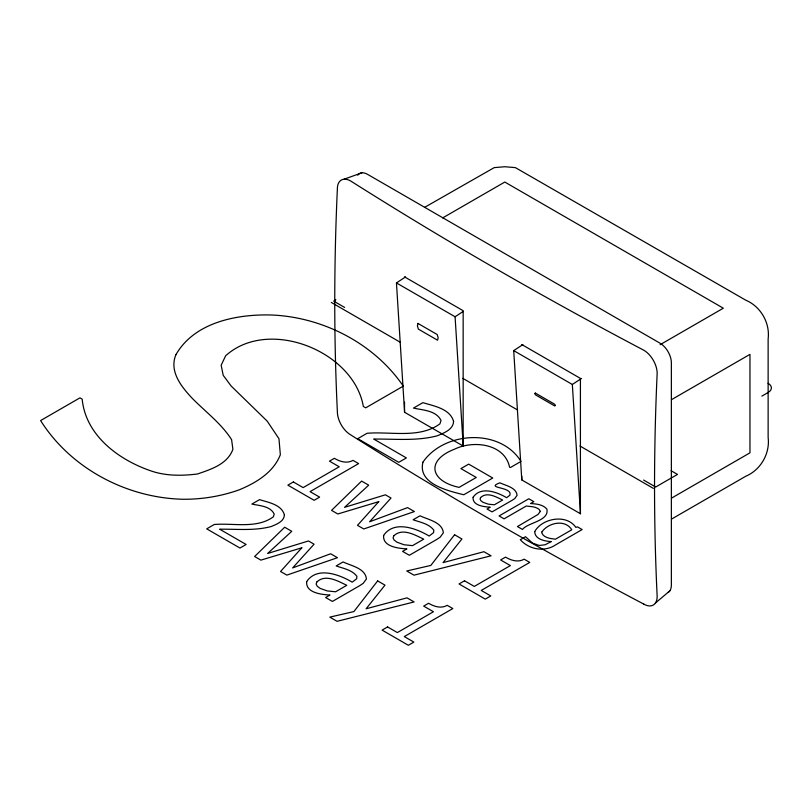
<?xml version="1.0" encoding="UTF-8"?>
<svg xmlns="http://www.w3.org/2000/svg" width="812" height="812" viewBox="0 0 812 812"><rect width="100%" height="100%" fill="white"/><g stroke="black" fill="none" stroke-linecap="round" stroke-linejoin="round"><path stroke-width="1.22" d="M655.375 603.083L669.849 590.842M404.599 412.212L396.449 282.921L405.584 276.912M404.528 402.133L404.528 412.252L463.226 446.062L455.085 316.771L463.195 311.422M513.712 350.622L572.338 384.472L580.478 513.763L521.791 479.953L513.712 350.622L522.847 344.603M572.338 384.472L581.473 378.453M424.625 207.354L494.214 167.627L504.8 166.734L515.387 167.627L745.731 300.166C760.682 306.459 770.162 322.882 768.132 338.98L768.132 437.445C770.162 453.553 760.682 469.965 745.731 476.258L671.615 519.051M442.672 217.91L504.8 182.05L723.319 308.205L660.105 344.704M335.853 299.841L333.671 301.1L344.623 307.423M671.494 399.666L749.963 354.367L749.963 452.832L671.494 498.142M761.869 396.114L768.091 392.521A11.307 6.526 0 0 0 768.091 383.294M344.034 179.219L361.878 172.814M404.528 276.862L463.155 310.712L463.155 446.103M521.791 344.552L580.418 378.402L580.418 513.803M396.449 282.921L455.085 316.771M671.098 470.716L677.502 474.411L655.68 487.017L643.632 480.054M331.326 302.45L400.326 342.288M462.759 378.331L517.528 409.958M579.961 446.001L653.335 488.367M521.791 476.157L521.791 479.953M668.053 592.506A15.996 9.236 60 0 0 671.362 585.188L671.362 362.802A15.996 9.236 60 0 0 660.054 343.212L367.531 174.326A15.996 9.236 60 0 0 357.737 175.199M534.732 531.586C534.773 539.422 545.126 541.289 551.328 541.574L545.096 544.771L539.31 545.471L532.611 543.157L525.516 536.722L520.299 539.736C529.15 549.592 544.619 552.393 555.773 544.781L582.143 529.556L577.433 526.836L575.86 527.404C566.644 513.692 542.091 518.157 534.732 531.586M284.403 514.859C284.139 521.619 276.456 524.258 271.279 526.511C254.481 530.987 236.84 529.008 219.656 529.191L246.127 544.476L239.946 548.039L206.715 528.856L214.266 524.491C233.582 522.898 256.622 529.008 273.339 516.838L274.223 514.097C270.335 506.018 259.576 505.744 251.882 504.069L259.546 499.644C268.346 502.425 281.51 504.496 284.403 514.859M453.583 421.398C453.258 429.731 443.778 432.989 437.394 435.76C416.678 441.292 394.926 438.845 373.733 439.069L406.376 457.917L398.753 462.322L357.767 438.663L367.085 433.273C390.907 431.314 419.327 438.845 439.942 423.844L441.028 420.454C436.227 410.486 422.971 410.161 413.47 408.091L422.92 402.64C433.781 406.061 450.021 408.609 453.583 421.398M542 531.809L541.827 533.017C543.959 538.041 550.709 538.569 555.459 539.188L571.79 529.759C565.071 518.919 548.354 522.705 542 531.809M306.692 581.595C305.485 592.922 321.613 594.546 329.946 595.034L325.642 597.52L332.412 601.428L360.041 585.472L363.268 583.29L366.415 578.966C365.471 568.288 351.109 565.812 343.08 561.945L336.168 565.934C343.324 568.471 352.043 569.831 356.894 576.307L356.651 578.783L352.225 582.174C339.446 574.531 317.096 566.116 306.692 581.595M383.629 535.443C382.422 546.77 398.55 548.394 406.883 548.892L402.579 551.378L409.339 555.276L436.968 539.33L440.205 537.148L443.352 532.814C442.408 522.136 428.046 519.66 420.007 515.803L413.105 519.781C420.251 522.319 428.98 523.689 433.821 530.165L433.588 532.631L429.162 536.032C416.383 528.379 394.033 519.964 383.629 535.443M473.102 497.289C472.208 505.622 484.094 506.82 490.235 507.185L487.058 509.012L492.042 511.895L512.392 500.141L514.778 498.538L517.092 495.34C516.391 487.484 505.815 485.657 499.898 482.815C485.474 488.185 508.718 486.692 510.078 493.391L509.895 495.218L506.637 497.715C497.228 492.082 480.765 485.88 473.102 497.289M175.869 354.773C169.048 371.348 181.289 386.624 191.967 398.032C205.345 411.714 221.199 423.346 231.593 439.647L232.902 449.33C227.441 464.22 211.11 469.285 197.499 473.985C181.655 475.933 165.496 476.096 150.261 470.666C118.278 459.531 85.636 435.303 82.174 399.128L79.952 397.85L40.6 420.565C70.817 468.514 126.652 497.918 182.923 499.258C202.137 499.41 221.25 496.244 239.347 489.788C256.196 482.724 273.4 472.523 280.343 454.74L278.963 438.724L267.178 421.113L231.156 386.035L223.188 375.286L221.168 365.238L225.645 355.778C268.417 317.056 353.727 350.936 363.329 406.457L365.715 407.837L403.31 386.126C374.099 343.425 323.085 317.198 271.695 314.995C236.992 314.011 194.444 322.161 175.869 354.773M540.335 511.398L538.011 514.463L517.447 526.562L522.461 529.454C527.82 522.441 549.501 521.071 546.882 509.083C542.893 504.425 536.245 503.866 530.53 503.572L533.829 501.664L528.825 498.771L499.075 515.955L504.079 518.838L526.298 506.018L532.763 506.759A12.079 6.973 0 0 1 539.168 509.459L540.335 511.398M422.961 462.099C417.368 483.962 448.244 490.834 463.774 494.762L492.762 478.024L468.686 464.129L460.922 468.605L476.268 477.466L459.095 487.373C430.096 481.212 425.529 460.374 454.507 449.198C473.163 440.013 504.516 443.514 509.581 467.133L510.342 467.57L520.999 461.419C500.222 428.025 444.357 431.111 422.961 462.099M418.007 323.45L417.388 325.825L418.363 329.124L437.556 340.198L438.175 337.822L437.201 334.524L418.007 323.45M316.873 581.94L316.132 584.051L317.208 586.213L320.08 588.375L327.297 590.933L335.589 591.775L346.805 585.31C337.975 581.189 325.642 573.688 316.873 581.94M393.8 535.798L393.069 537.909L394.145 540.061L397.017 542.233L404.224 544.791L412.526 545.634L423.732 539.158C414.912 535.047 402.579 527.546 393.8 535.798M480.592 497.543L480.054 499.096L480.846 500.689L482.957 502.283L488.276 504.161L494.386 504.79L502.638 500.019C496.142 496.985 487.058 491.463 480.592 497.543M377.651 580.905L353.89 611.568L329.804 617.13L337.071 621.322L414.1 601.946L407.005 597.855L366.11 608.777L384.989 585.137L377.651 580.905M454.578 534.753L430.827 565.426L406.741 570.978L414.008 575.17L491.037 555.804L483.942 551.703L443.047 562.625L461.926 538.995L454.578 534.753M301.82 547.816L280.556 571.486L286.849 575.119L337.467 557.712L330.636 553.764L292.635 567.933L314.071 544.202L308.469 540.965L267.605 553.49L291.762 531.322L284.677 527.232L254.623 556.514L260.885 560.128L301.82 547.816M378.747 501.664L357.493 525.344L363.776 528.967L414.404 511.56L407.573 507.612L369.572 521.791L391.008 498.05L385.406 494.812L344.542 507.348L368.699 485.17L361.614 481.08L331.56 510.372L337.812 513.986L378.747 501.664M293.376 481.973L287.874 485.15L314.132 500.304L319.623 497.137L310.082 491.625L358.61 463.601L353.007 460.363C346.957 463.875 339.934 461.632 334.382 458.303L329.459 461.145L339.223 466.778L303.14 487.616L293.376 481.973M464.525 580.793L459.034 583.96L485.282 599.124L490.783 595.947L481.232 590.436L529.759 562.422L524.156 559.184C518.107 562.696 511.083 560.442 505.531 557.113L500.618 559.955L510.383 565.588L474.289 586.426L464.525 580.793M387.588 626.935L382.097 630.112L408.345 645.266L413.846 642.099L404.295 636.588L452.822 608.564L447.219 605.326C441.17 608.838 434.146 606.594 428.594 603.265L423.681 606.107L433.446 611.74L397.352 632.578L387.588 626.935M535.392 393.089L534.641 393.515L535.504 394.865L554.687 405.949L555.428 405.523L554.576 404.173L535.392 393.089M643.835 604.118A18.849 10.881 60 0 0 657.162 596.424A2519.23 1454.485 -60 0 1 657.162 373.327A18.849 10.881 60 0 0 643.835 350.246A4507.331 2602.287 0 0 1 350.703 181.005A18.849 10.881 60 0 0 337.376 188.699A2519.23 1454.485 -60 0 0 337.376 411.796A18.849 10.881 60 0 0 350.703 434.877A4507.331 2602.287 0 0 0 643.835 604.118"/></g></svg>
